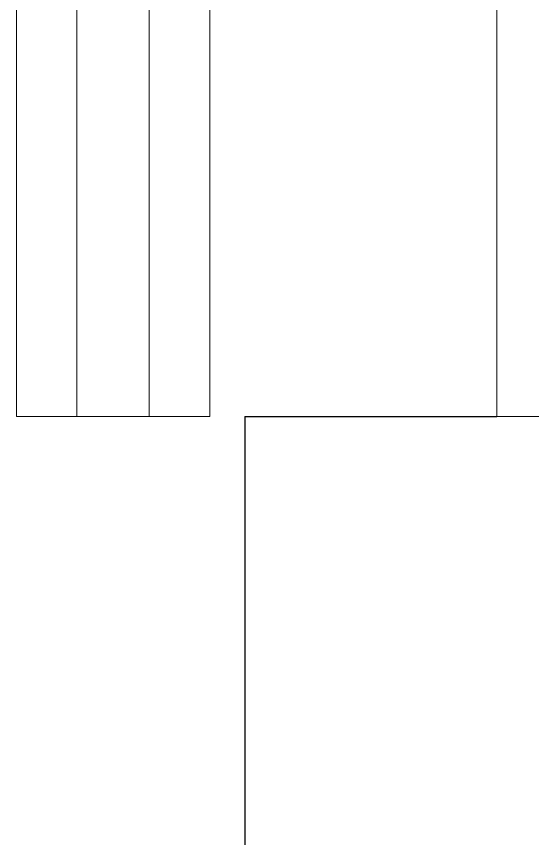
# Model space of a CAD drawing. Header units: millimetres. Extents: x -9575 to 27274, y -4387 to 11354.
# Drawn here: x -7605.3 to -7469.6, y 2937.1 to 3153.1 of the extents above; entities that cross this region are included whole.
import ezdxf

# ---------------------------------------------------------------- set-up
doc = ezdxf.new("R2010")
doc.units = ezdxf.units.MM
doc.layers.add('A-FLOR-HRAL', color=11, linetype='Continuous', lineweight=9)

# ---------------------------------------------------------------- blocks, each defined once
blk = doc.blocks.new('Railing - 2_ x 1_2_-V3-North')
at = {"layer": 'A-FLOR-HRAL'}
for p, q in [((-7605.25, 3048), (-7605.25, 3933.82)), ((-7554.45, 3746.5), (-7554.45, 3048)), ((-7589.38, 3048), (-7605.25, 3048)), ((-7554.45, 3048), (-7570.33, 3048))]:
    blk.add_line(p, q, dxfattribs=at)
blk = doc.blocks.new('Railing - 2_ x 1_2_-V4-North')
at = {"layer": 'A-FLOR-HRAL'}
for p, q in [((-7478.97, 3048), (-7478.97, 3933.82)), ((-7466.27, 3048), (-7478.97, 3048))]:
    blk.add_line(p, q, dxfattribs=at)
blk = doc.blocks.new('Railing - 3_4_-380137-North')
at = {"layer": 'A-FLOR-HRAL'}
for p, q in [((-7589.38, 3048), (-7589.38, 3746.5)), ((-7570.33, 3048), (-7570.33, 3746.5)), ((-7570.33, 3048), (-7589.38, 3048))]:
    blk.add_line(p, q, dxfattribs=at)
blk = doc.blocks.new('Railing - Railing-380087-North')
for name in ['Railing - 2_ x 1_2_-V3-North', 'Railing - 3_4_-380137-North', 'Railing - 2_ x 1_2_-V4-North']:
    blk.add_blockref(name, (0, 0))

msp = doc.modelspace()

# ---------------------------------------------------------------- linework, layer by layer
for q in [(-7478.97, 3048), (-7545.24, 2743.2)]:
    msp.add_line((-7545.24, 3048), q)

# ---------------------------------------------------------------- block references
msp.add_blockref('Railing - Railing-380087-North', (0, 0))

doc.saveas('drawing.dxf')
